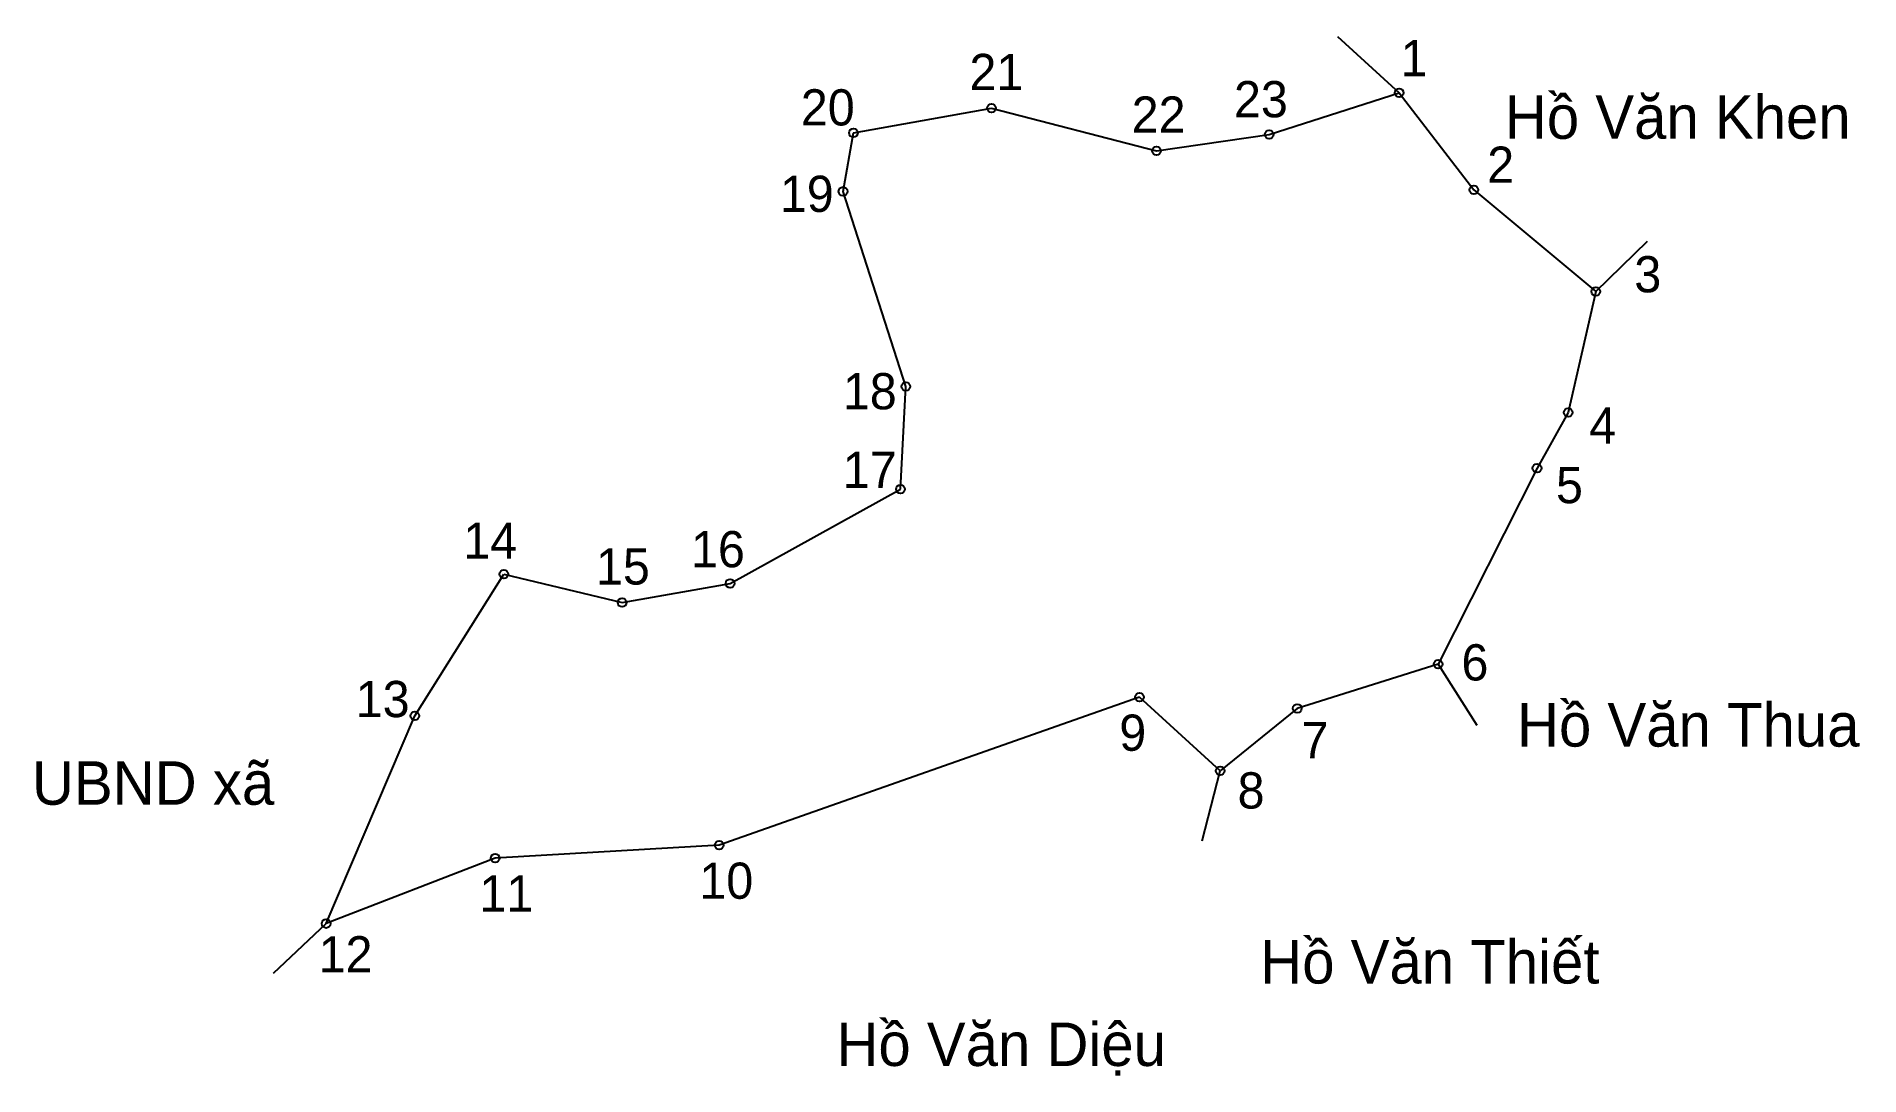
# Model space of a CAD drawing. Extents: x 546998 to 547216, y 1824476 to 1824600.
import ezdxf

# ---------------------------------------------------------------- set-up
doc = ezdxf.new("R2010")
doc.units = 0
for name, color, linetype in [('CanhThua', 7, 'Continuous'), ('MocDinhThua', 7, 'Continuous'), ('RauThua', 7, 'Continuous'), ('SoHieuDinhThua', 7, 'Continuous'), ('TenChuLanCan', 7, 'Continuous')]:
    doc.layers.add(name, color=color, linetype=linetype)

msp = doc.modelspace()

# ---------------------------------------------------------------- linework, layer by layer
at = {"layer": 'CanhThua'}
for p, q in [((547145.58, 1824588.19), (547161.13, 1824593.19)), ((547161.13, 1824593.19), (547170.05, 1824581.59)), ((547095.89, 1824588.38), (547112.4, 1824591.34)), ((547112.4, 1824591.34), (547132.12, 1824586.25)), ((547094.65, 1824581.4), (547095.89, 1824588.38)), ((547132.12, 1824586.25), (547145.58, 1824588.19)), ((547102.15, 1824558.07), (547094.65, 1824581.4)), ((547170.05, 1824581.59), (547184.62, 1824569.42)), ((547184.62, 1824569.42), (547181.33, 1824554.97)), ((547101.51, 1824545.81), (547102.15, 1824558.07)), ((547181.33, 1824554.97), (547177.6, 1824548.32)), ((547177.6, 1824548.32), (547165.79, 1824524.9)), ((547081.15, 1824534.55), (547101.51, 1824545.81)), ((547043.47, 1824518.72), (547054.11, 1824535.64)), ((547054.11, 1824535.64), (547068.24, 1824532.25)), ((547068.24, 1824532.25), (547081.15, 1824534.55)), ((547165.79, 1824524.9), (547148.95, 1824519.61)), ((547130.09, 1824520.95), (547079.84, 1824503.26)), ((547139.72, 1824512.14), (547130.09, 1824520.95)), ((547032.86, 1824493.88), (547043.47, 1824518.72)), ((547148.95, 1824519.61), (547139.72, 1824512.14)), ((547079.84, 1824503.26), (547053.07, 1824501.72)), ((547053.07, 1824501.72), (547032.86, 1824493.88))]:
    msp.add_line(p, q, dxfattribs=at)
at = {"layer": 'MocDinhThua'}
for centre in [(547112.4, 1824591.34), (547161.13, 1824593.19), (547095.89, 1824588.38), (547145.58, 1824588.19), (547132.12, 1824586.25), (547094.65, 1824581.4), (547170.05, 1824581.59), (547184.62, 1824569.42), (547102.15, 1824558.07), (547181.33, 1824554.97), (547177.6, 1824548.32), (547101.51, 1824545.81), (547054.11, 1824535.64), (547081.15, 1824534.55), (547068.24, 1824532.25), (547165.79, 1824524.9), (547130.09, 1824520.95), (547148.95, 1824519.61), (547043.47, 1824518.72), (547139.72, 1824512.14), (547053.07, 1824501.72), (547079.84, 1824503.26), (547032.86, 1824493.88)]:
    msp.add_circle(centre, 0.52, dxfattribs=at)
at = {"layer": 'RauThua'}
for p, q in [((547153.75, 1824599.91), (547161.13, 1824593.19)), ((547184.62, 1824569.42), (547190.8, 1824575.44)), ((547165.79, 1824524.9), (547170.39, 1824517.6)), ((547137.59, 1824503.79), (547139.72, 1824512.14)), ((547026.56, 1824487.95), (547032.86, 1824493.88))]:
    msp.add_line(p, q, dxfattribs=at)

# ---------------------------------------------------------------- texts
at = {"layer": 'SoHieuDinhThua'}
for s, p in [('1', (547161.29, 1824595.16)), ('21', (547109.76, 1824593.5)), ('23', (547141.38, 1824590.25)), ('20', (547089.61, 1824589.27)), ('22', (547129.15, 1824588.41)), ('2', (547171.65, 1824582.42)), ('19', (547087.1, 1824578.94)), ('3', (547189.23, 1824569.33)), ('18', (547094.63, 1824555.35)), ('4', (547183.83, 1824551.25)), ('17', (547094.62, 1824545.94)), ('5', (547179.87, 1824544.13)), ('14', (547049.26, 1824537.49)), ('16', (547076.48, 1824536.47)), ('15', (547065.12, 1824534.41)), ('6', (547168.57, 1824522.94)), ('13', (547036.41, 1824518.56)), ('9', (547127.67, 1824514.54)), ('7', (547149.45, 1824513.63)), ('8', (547141.81, 1824507.64)), ('10', (547077.48, 1824496.85)), ('11', (547051.19, 1824495.33)), ('12', (547031.97, 1824488.05))]:
    msp.add_text(s, height=4.33, dxfattribs=at).set_placement(p)
at = {"layer": 'TenChuLanCan'}
for s, height, p in [('Hồ Văn Khen', 5.1955, (547173.76, 1824587.68)), ('Hồ Văn Thua', 5.1955, (547175.21, 1824515.04)), ('UBND xã', 5.196, (546997.71, 1824508.09)), ('Hồ Văn Thiết', 5.1955, (547144.52, 1824486.72)), ('Hồ Văn Diệu', 5.1955, (547093.86, 1824476.87))]:
    msp.add_text(s, height=height, dxfattribs=at).set_placement(p)

doc.saveas('drawing.dxf')
